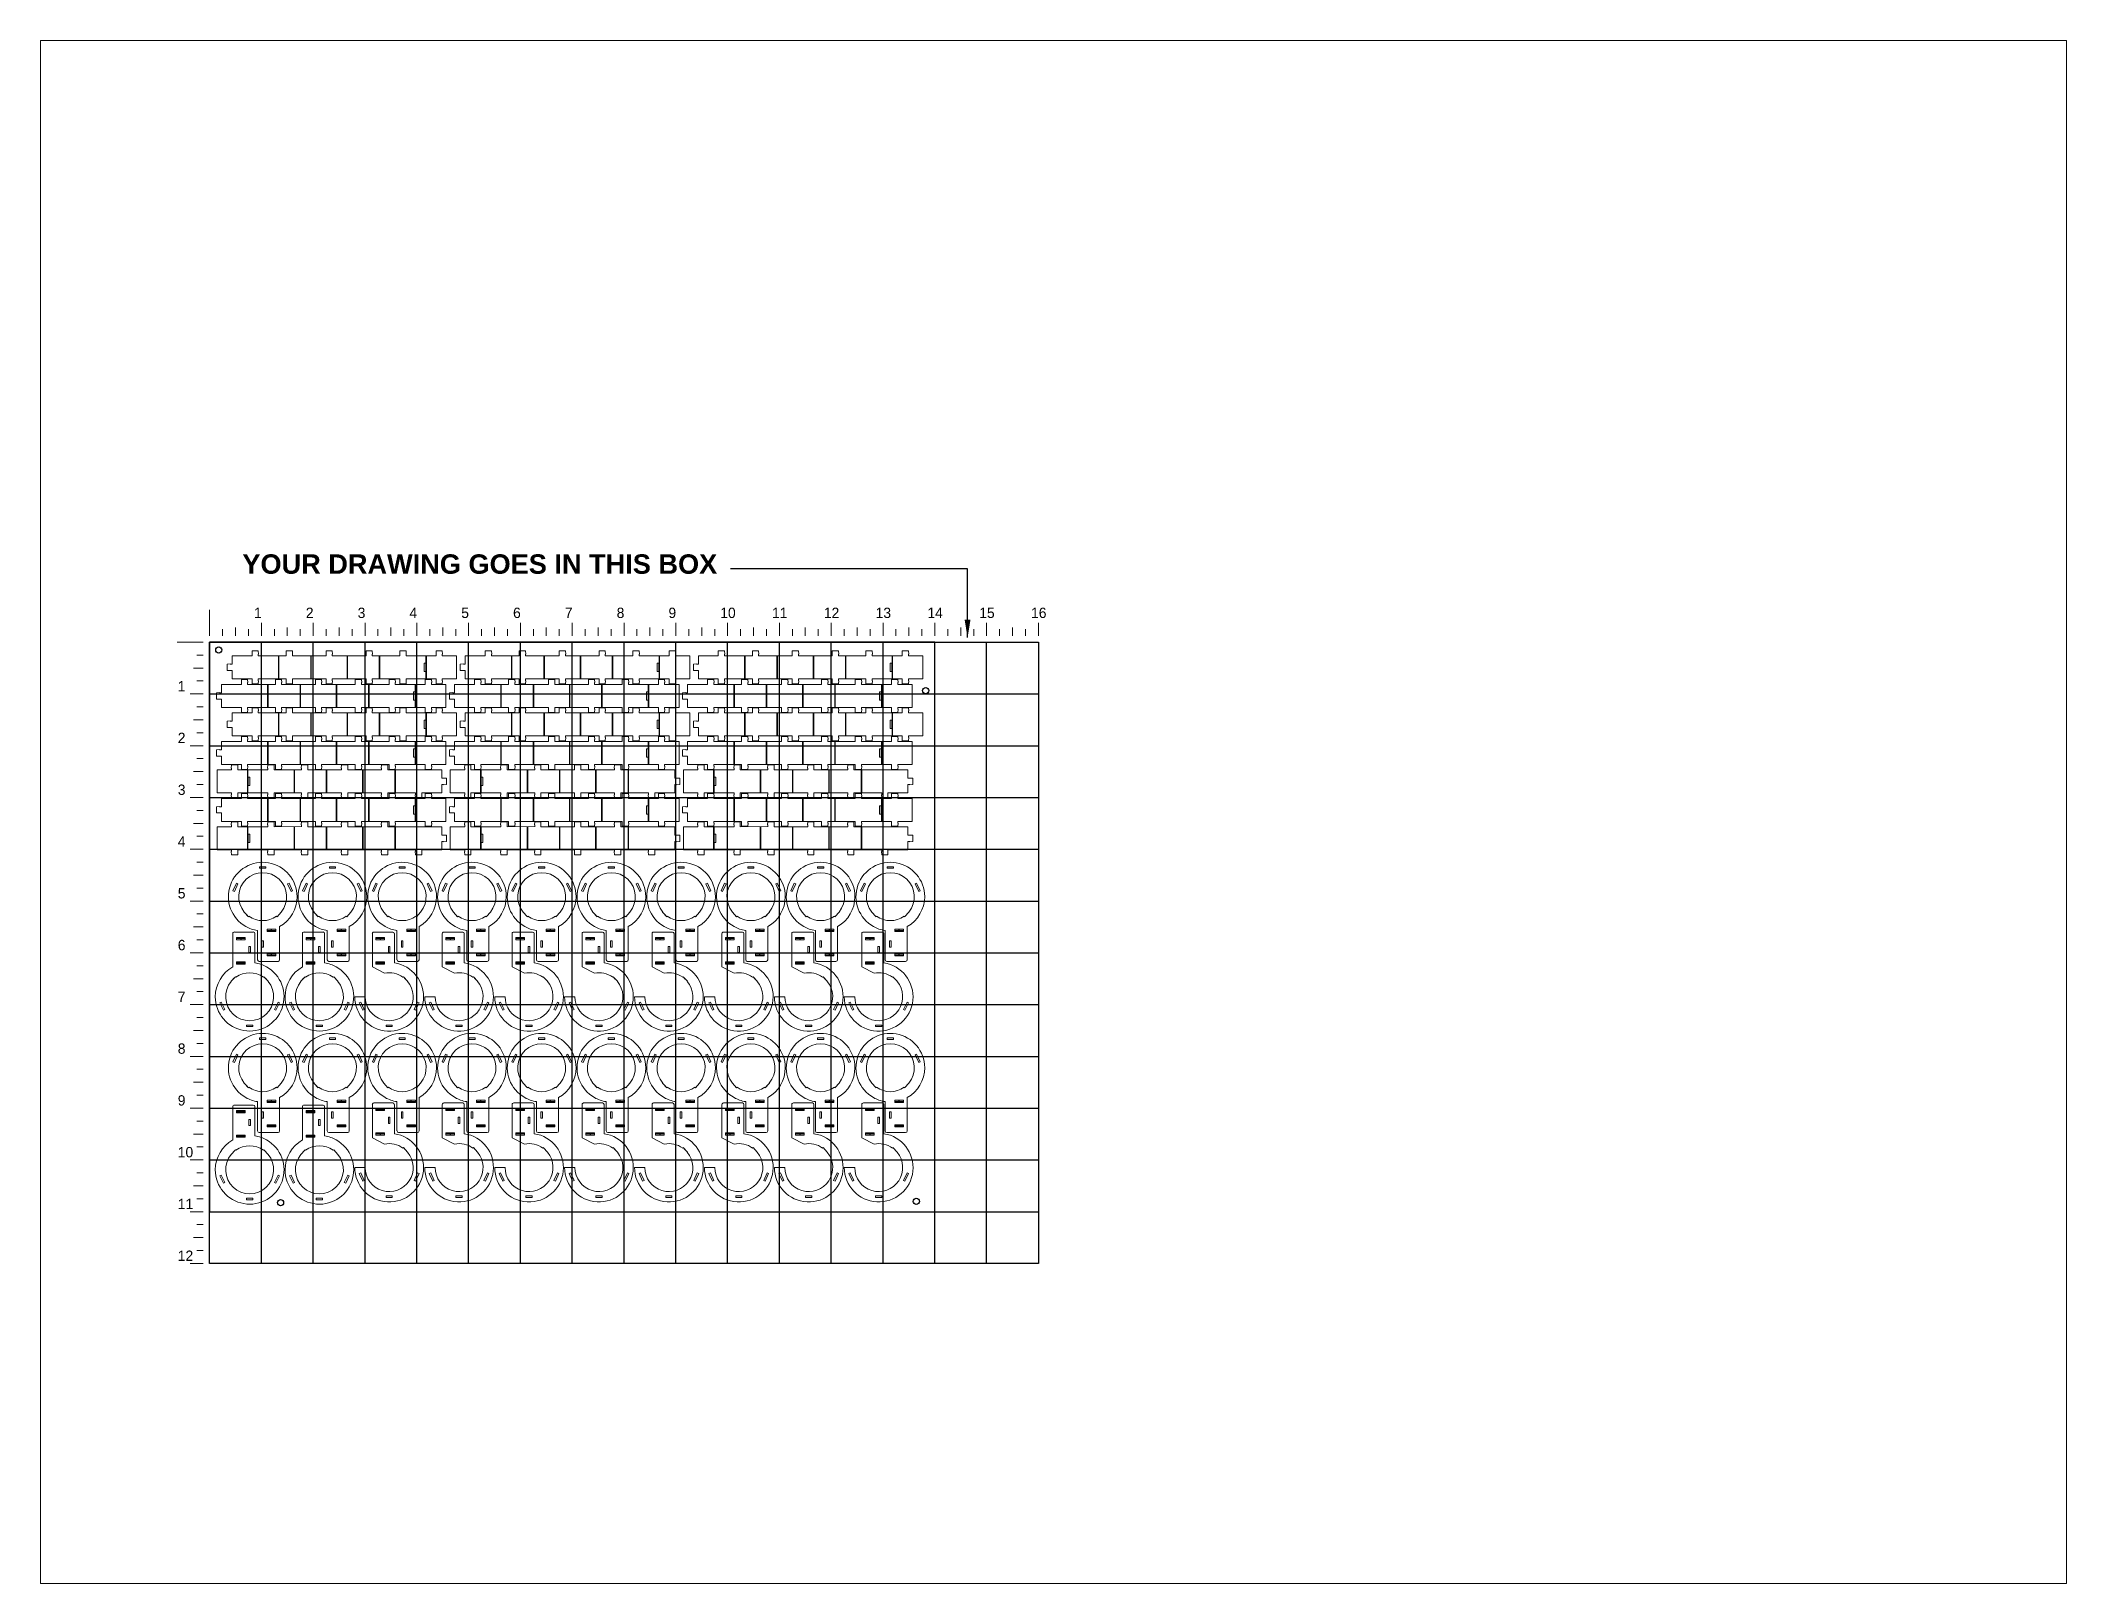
# Paper-space layout 'Layout1' of a CAD drawing. Header units: inches. Extents: x 1.05 to 9.45, y 0.8 to 7.2.
# The model-space entities are those that its viewports show. They can reach past a viewport. Long polylines and large blocks are cut down to what shows.
import ezdxf

# ---------------------------------------------------------------- set-up
doc = ezdxf.new("R2010")
doc.units = ezdxf.units.IN
doc.header["$MEASUREMENT"] = 0
doc.linetypes.add('CENTER', pattern=[2, 1.25, -0.25, 0.25, -0.25])
doc.layers.get('0').update_dxf_attribs({"color": 255, "plot": 0})
doc.layers.add('0 SKIP', color=255, linetype='Continuous', plot=False)
doc.layers.add('dims', color=255, linetype='Continuous', plot=False)
for name, color, linetype in [('CenterLines', 2, 'CENTER'), ('Extents', 5, 'Continuous'), ('Flexures', 1, 'Continuous')]:
    doc.layers.add(name, color=color, linetype=linetype)
doc.layers.add('Outlines', color=250, linetype='Continuous', lineweight=5)
doc.dimstyles.get("Standard").update_dxf_attribs({"dimtxt": 0.18, "dimasz": 0.35, "dimexe": 0.18, "dimexo": 0.0625, "dimgap": 0.09, "dimtad": 0, "dimtih": 1, "dimtoh": 1, "dimdec": 4, "dimzin": 0, "dimdsep": 46, "dimtxsty": 'Standard', "dimcen": 0.09, "dimadec": 0, "dimazin": 0, "dimtfac": 1, "dimtdec": 4, "dimtofl": 0, "dimtmove": 0, "dimatfit": 3, "dimfxl": 1, "dimtolj": 1, "dimtzin": 0, "dimarcsym": 0})

# ---------------------------------------------------------------- blocks, each defined once
blk = doc.blocks.new('*U2')
at = {"layer": 'dims', "lineweight": 0}
for p, q in [((0.25, 0.125), (0.25, 0.25)), ((0.5, 0.125), (0.5, 0.28125)), ((0.75, 0.125), (0.75, 0.25)), ((1, 0.125), (1, 0.375))]:
    blk.add_line(p, q, dxfattribs=at)
blk = doc.blocks.new('*U3')
at = {"color": 0, "linetype": 'ByBlock', "lineweight": -2, "transparency": 16777216}
for p in [(6.695, 20.595), (7.695, 20.595), (8.695, 20.595), (9.695, 20.595), (10.695, 20.595), (11.695, 20.595), (12.695, 20.595), (13.695, 20.595), (14.695, 20.595), (15.695, 20.595), (16.695, 20.595), (17.695, 20.595), (18.695, 20.595), (19.695, 20.595), (20.695, 20.595), (21.695, 20.595)]:
    blk.add_blockref('*U2', p, dxfattribs=at)
blk = doc.blocks.new('*U4')
at = {"layer": 'dims', "lineweight": 0}
for p, q in [((0.25, -0.125), (0.25, -0.25)), ((0.5, -0.125), (0.5, -0.3125)), ((0.75, -0.125), (0.75, -0.25)), ((1, -0.125), (1, -0.375))]:
    blk.add_line(p, q, dxfattribs=at)
blk = doc.blocks.new('*U5')
at = {"color": 0, "linetype": 'ByBlock', "lineweight": -2, "transparency": 16777216, "rotation": 270}
for p in [(6.695, 20.595), (6.695, 19.595), (6.695, 18.595), (6.695, 17.595), (6.695, 16.595), (6.695, 15.595), (6.695, 14.595), (6.695, 13.595), (6.695, 12.595), (6.695, 11.595), (6.695, 10.595), (6.695, 9.595)]:
    blk.add_blockref('*U4', p, dxfattribs=at)
blk = doc.blocks.new('extent')
at = {"layer": 'Extents'}
for p, q in [((6.5, 21), (6.5, 10)), ((20.5, 21), (6.5, 21)), ((20.5, 10), (20.5, 21)), ((6.5, 10), (20.5, 10))]:
    blk.add_line(p, q, dxfattribs=at)
blk = doc.blocks.new('Tab Holes3')
at = {"layer": 'CenterLines'}
for p, q in [((-0.41, 1.08), (-0.41, -3.18)), ((0.18, -1.05), (-1, -1.05))]:
    blk.add_line(p, q, dxfattribs=at)
at = {"layer": 'Outlines'}
blk.add_lwpolyline([(-0.97, 1.08), (0.14, 1.08), (0.14, -3.18), (-0.97, -3.18)], close=True, dxfattribs=at)
blk = doc.blocks.new('Tab Holes4')
at = {"layer": 'CenterLines'}
for p, q in [((-0.41, 1.08), (-0.41, -3.18)), ((0.18, -1.05), (-1, -1.05))]:
    blk.add_line(p, q, dxfattribs=at)
at = {"layer": 'Outlines'}
blk.add_lwpolyline([(-0.97, 1.08), (0.14, 1.08), (0.14, -3.18), (-0.97, -3.18)], close=True, dxfattribs=at)
blk = doc.blocks.new('leg_foot')
at = {"layer": 'Outlines'}
for p, q in [((9.938, 17.536), (9.938, 17.566)), ((9.521, 16.69), (9.523, 16.692)), ((9.602, 16.602), (9.521, 16.69)), ((9.562, 16.646), (9.602, 16.602)), ((9.611, 16.611), (9.602, 16.602)), ((10.145, 16.611), (10.154, 16.602)), ((10.154, 16.602), (10.235, 16.69)), ((10.195, 16.646), (10.154, 16.602)), ((10.235, 16.69), (10.233, 16.692))]:
    blk.add_line(p, q, dxfattribs=at)
for points in [[(9.37, 17.249), (9.302, 17.104), (9.33, 17.091), (9.398, 17.236)], [(9.938, 17.536), (9.818, 17.536), (9.818, 17.567), (9.938, 17.567)], [(10.386, 17.249), (10.454, 17.104), (10.426, 17.091), (10.358, 17.236)], [(9.862, 16.016), (9.862, 16.136), (9.894, 16.136), (9.894, 16.016)]]:
    blk.add_lwpolyline(points, close=True, dxfattribs=at)
at = {"layer": 'Outlines', "lineweight": 0}
for radius, start, end in [(0.663, 360, 240.6027), (0.463, 320.1638, 219.8362), (0.663, 299.397, 360), (0.463, 234.7918, 305.2082)]:
    blk.add_arc((9.878, 16.989), radius, start, end, dxfattribs=at)
blk = doc.blocks.new('front leg')
at = {"layer": 'Outlines', "lineweight": 0}
for p, q in [((15.93, 19.565), (15.93, 19.569)), ((15.505, 19.364), (15.505, 19.492)), ((15.505, 19.364), (15.505, 18.926)), ((15.535, 18.897), (15.901, 18.897))]:
    blk.add_line(p, q, dxfattribs=at)
at = {"layer": 'Outlines'}
blk.add_line((15.93, 19.565), (15.93, 18.926), dxfattribs=at)
at = {"layer": 'Outlines', "lineweight": 0}
for start, end in [(240.6027, 250.6415), (250.6415, 261.3184)]:
    blk.add_arc((15.605, 20.147), 0.663, start, end, dxfattribs=at)
at = {"layer": 'Outlines'}
for centre, start, end in [((15.535, 18.926), 180, 270), ((15.901, 18.926), 270, 0)]:
    blk.add_arc(centre, 0.0295, start, end, dxfattribs=at)
at = {"layer": 'Outlines', "lineweight": 0}
blk.add_blockref('leg_foot', (5.727, 3.158), dxfattribs=at)
at = {"layer": 'Outlines', "xscale": -0.03937, "yscale": 0.03937, "zscale": 0.03937, "rotation": 90}
for name, p in [('Tab Holes3', (15.736, 19.48)), ('Tab Holes4', (15.736, 19.008))]:
    blk.add_blockref(name, p, dxfattribs=at)
blk = doc.blocks.new('*U15')
at = {"layer": 'Outlines', "lineweight": 0}
blk.add_blockref('front leg', (-15.798, -20.273), dxfattribs=at)
blk = doc.blocks.new('*U16')
at = {"layer": 'Outlines', "color": 0, "linetype": 'ByBlock', "lineweight": -2, "transparency": 16777216}
for p in [(0, 0), (1.346, 0), (2.692, 0), (4.039, 0), (5.385, 0), (6.731, 0), (8.077, 0), (9.424, 0), (10.77, 0), (12.116, 0), (0, -3.304), (1.346, -3.304), (2.692, -3.304), (4.039, -3.304), (5.385, -3.304), (6.731, -3.304), (8.077, -3.304), (9.424, -3.304), (10.77, -3.304), (12.116, -3.304)]:
    blk.add_blockref('*U15', p, dxfattribs=at)
blk = doc.blocks.new('leg middle')
at = {"layer": 'Flexures', "lineweight": 0}
for p, q in [((19.347, 19.977), (19.347, 19.967)), ((19.79, 19.977), (19.347, 19.977)), ((19.347, 19.967), (19.79, 19.967)), ((19.79, 19.967), (19.79, 19.977)), ((19.347, 19.075), (19.347, 19.065)), ((19.79, 19.075), (19.347, 19.075)), ((19.347, 19.065), (19.79, 19.065)), ((19.79, 19.065), (19.79, 19.075)), ((19.347, 18.454), (19.347, 18.444)), ((19.79, 18.454), (19.347, 18.454)), ((19.347, 18.444), (19.79, 18.444)), ((19.79, 18.444), (19.79, 18.454)), ((19.347, 17.754), (19.347, 17.744)), ((19.79, 17.754), (19.347, 17.754)), ((19.347, 17.744), (19.79, 17.744)), ((19.79, 17.744), (19.79, 17.754)), ((19.79, 17.128), (19.347, 17.128)), ((19.347, 17.128), (19.347, 17.118)), ((19.347, 17.118), (19.79, 17.118)), ((19.79, 17.118), (19.79, 17.128))]:
    blk.add_line(p, q, dxfattribs=at)
at = {"layer": 'Outlines'}
for p, q in [((19.347, 20.282), (19.347, 20.56)), ((19.79, 20.56), (19.79, 20.282)), ((19.311, 20.288), (19.251, 20.282)), ((19.251, 20.162), (19.251, 20.282)), ((19.347, 20.162), (19.251, 20.162)), ((19.311, 20.162), (19.251, 20.162)), ((19.311, 20.282), (19.311, 20.288)), ((19.347, 20.282), (19.311, 20.282)), ((19.347, 20.162), (19.311, 20.162)), ((19.347, 19.582), (19.347, 20.162)), ((19.79, 20.282), (19.826, 20.282)), ((19.79, 20.162), (19.886, 20.162)), ((19.79, 20.162), (19.826, 20.162)), ((19.79, 20.162), (19.79, 19.582)), ((19.826, 20.282), (19.826, 20.288)), ((19.826, 20.288), (19.886, 20.282)), ((19.826, 20.162), (19.886, 20.162)), ((19.886, 20.162), (19.886, 20.282)), ((19.311, 19.588), (19.251, 19.582)), ((19.251, 19.462), (19.251, 19.582)), ((19.311, 19.582), (19.311, 19.588)), ((19.347, 19.582), (19.311, 19.582)), ((19.79, 19.582), (19.826, 19.582)), ((19.826, 19.582), (19.826, 19.588)), ((19.826, 19.588), (19.886, 19.582)), ((19.886, 19.462), (19.886, 19.582)), ((19.347, 19.462), (19.251, 19.462)), ((19.311, 19.462), (19.251, 19.462)), ((19.347, 19.462), (19.311, 19.462)), ((19.347, 18.93), (19.347, 19.462)), ((19.79, 19.462), (19.886, 19.462)), ((19.79, 19.462), (19.826, 19.462)), ((19.79, 19.462), (19.793, 18.93)), ((19.826, 19.462), (19.886, 19.462)), ((19.311, 18.936), (19.251, 18.93)), ((19.251, 18.81), (19.251, 18.93)), ((19.347, 18.81), (19.251, 18.81)), ((19.311, 18.81), (19.251, 18.81)), ((19.311, 18.93), (19.311, 18.936)), ((19.347, 18.93), (19.311, 18.93)), ((19.347, 18.81), (19.311, 18.81)), ((19.347, 18.159), (19.347, 18.81)), ((19.79, 18.93), (19.826, 18.93)), ((19.79, 18.81), (19.886, 18.81)), ((19.79, 18.81), (19.826, 18.81)), ((19.79, 18.81), (19.79, 18.159)), ((19.826, 18.93), (19.826, 18.936)), ((19.826, 18.936), (19.886, 18.93)), ((19.826, 18.81), (19.886, 18.81)), ((19.886, 18.81), (19.886, 18.93)), ((19.311, 18.165), (19.251, 18.159)), ((19.251, 18.039), (19.251, 18.159)), ((19.347, 18.039), (19.251, 18.039)), ((19.311, 18.039), (19.251, 18.039)), ((19.311, 18.159), (19.311, 18.165)), ((19.347, 18.159), (19.311, 18.159)), ((19.347, 18.039), (19.311, 18.039)), ((19.347, 17.388), (19.347, 18.039)), ((19.79, 18.159), (19.826, 18.159)), ((19.79, 18.039), (19.826, 18.039)), ((19.79, 18.039), (19.886, 18.039)), ((19.79, 18.039), (19.79, 17.388)), ((19.826, 18.159), (19.826, 18.165)), ((19.826, 18.165), (19.886, 18.159)), ((19.826, 18.039), (19.886, 18.039)), ((19.886, 18.039), (19.886, 18.159)), ((19.311, 17.394), (19.251, 17.388)), ((19.251, 17.268), (19.251, 17.388)), ((19.347, 17.268), (19.251, 17.268)), ((19.311, 17.268), (19.251, 17.268)), ((19.297, 17.268), (19.347, 17.268)), ((19.311, 17.388), (19.311, 17.394)), ((19.347, 17.388), (19.311, 17.388)), ((19.347, 17.268), (19.311, 17.268)), ((19.347, 17.128), (19.347, 17.268)), ((19.79, 17.388), (19.826, 17.388)), ((19.84, 17.268), (19.79, 17.268)), ((19.79, 17.268), (19.826, 17.268)), ((19.79, 17.268), (19.886, 17.268)), ((19.79, 17.268), (19.79, 17.128)), ((19.826, 17.394), (19.886, 17.388)), ((19.826, 17.388), (19.826, 17.394)), ((19.826, 17.268), (19.886, 17.268)), ((19.886, 17.268), (19.886, 17.388)), ((19.311, 16.737), (19.251, 16.731)), ((19.251, 16.611), (19.251, 16.731)), ((19.347, 16.611), (19.251, 16.611)), ((19.311, 16.731), (19.311, 16.737)), ((19.347, 16.731), (19.311, 16.731)), ((19.79, 16.731), (19.826, 16.731)), ((19.79, 16.611), (19.886, 16.611)), ((19.826, 16.731), (19.826, 16.737)), ((19.826, 16.737), (19.886, 16.731)), ((19.886, 16.611), (19.886, 16.731)), ((19.508, 16.19), (19.502, 16.19)), ((19.502, 16.19), (19.508, 16.13)), ((19.508, 16.226), (19.508, 16.19)), ((19.628, 16.13), (19.508, 16.13)), ((19.628, 16.226), (19.628, 16.13)), ((19.628, 16.226), (19.628, 16.19)), ((19.628, 16.19), (19.628, 16.13))]:
    blk.add_line(p, q, dxfattribs=at)
at = {"layer": 'Outlines', "lineweight": 0}
for p, q in [((19.347, 20.56), (19.79, 20.56)), ((19.347, 17.118), (19.347, 16.731)), ((19.79, 16.731), (19.79, 17.118)), ((19.347, 16.226), (19.347, 16.611)), ((19.79, 16.611), (19.79, 16.226)), ((19.347, 16.226), (19.508, 16.226)), ((19.628, 16.226), (19.79, 16.226))]:
    blk.add_line(p, q, dxfattribs=at)
blk.add_lwpolyline([(19.648, 19.932), (19.648, 19.964), (19.488, 19.964), (19.488, 19.932)], close=True, dxfattribs=at)
blk = doc.blocks.new('*U17')
at = {"layer": 'Outlines', "lineweight": 0}
blk.add_blockref('leg middle', (-19.582, -18.844), dxfattribs=at)
blk = doc.blocks.new('*U18')
at = {"layer": 'Outlines', "color": 0, "linetype": 'ByBlock', "lineweight": -2, "transparency": 16777216}
for p in [(0, 9), (1.1, 9), (0, 4.5), (1.1, 4.5), (0, 0), (1.1, 0)]:
    blk.add_blockref('*U17', p, dxfattribs=at)
blk = doc.blocks.new('*U19')
at = {"layer": 'Outlines', "lineweight": 0}
blk.add_blockref('leg middle', (-19.582, -18.844), dxfattribs=at)
blk = doc.blocks.new('*U20')
at = {"layer": 'Outlines', "color": 0, "linetype": 'ByBlock', "lineweight": -2, "transparency": 16777216}
for p in [(0, 9), (1.1, 9), (2.2, 9), (0, 4.5), (1.1, 4.5), (2.2, 4.5), (0, 0), (1.1, 0), (2.2, 0)]:
    blk.add_blockref('*U19', p, dxfattribs=at)
blk = doc.blocks.new('*U21')
at = {"layer": 'Outlines', "lineweight": 0, "rotation": 180}
blk.add_blockref('front leg', (15.425, 20.074), dxfattribs=at)
blk = doc.blocks.new('*U22')
at = {"layer": 'Outlines', "color": 0, "linetype": 'ByBlock', "lineweight": -2, "transparency": 16777216}
for p in [(0, 0), (1.346, 0), (0, -3.343), (1.346, -3.343)]:
    blk.add_blockref('*U21', p, dxfattribs=at)
blk = doc.blocks.new('hook_leg_middle')
at = {"layer": 'Flexures', "lineweight": 0}
for p, q in [((27.542, 18.348), (27.542, 18.338)), ((27.985, 18.348), (27.542, 18.348)), ((27.542, 18.338), (27.985, 18.338)), ((27.985, 18.338), (27.985, 18.348)), ((27.542, 17.446), (27.542, 17.436)), ((27.985, 17.446), (27.542, 17.446)), ((27.542, 17.436), (27.985, 17.436)), ((27.985, 17.436), (27.985, 17.446)), ((27.542, 16.825), (27.542, 16.815)), ((27.985, 16.825), (27.542, 16.825)), ((27.985, 16.815), (27.985, 16.825)), ((27.542, 16.815), (27.985, 16.815)), ((27.542, 16.125), (27.542, 16.115)), ((27.985, 16.125), (27.542, 16.125)), ((27.542, 16.115), (27.985, 16.115)), ((27.985, 16.115), (27.985, 16.125)), ((27.985, 15.499), (27.542, 15.499)), ((27.542, 15.499), (27.542, 15.489)), ((27.542, 15.489), (27.985, 15.489)), ((27.985, 15.489), (27.985, 15.499))]:
    blk.add_line(p, q, dxfattribs=at)
at = {"layer": 'Outlines'}
for p, q in [((27.542, 18.653), (27.542, 18.931)), ((27.985, 18.931), (27.985, 18.653)), ((27.506, 18.659), (27.446, 18.653)), ((27.446, 18.533), (27.446, 18.653)), ((27.542, 18.533), (27.446, 18.533)), ((27.506, 18.533), (27.446, 18.533)), ((27.506, 18.653), (27.506, 18.659)), ((27.542, 18.653), (27.506, 18.653)), ((27.542, 18.533), (27.506, 18.533)), ((27.542, 17.953), (27.542, 18.533)), ((27.985, 18.653), (28.021, 18.653)), ((27.985, 18.533), (28.081, 18.533)), ((27.985, 18.533), (28.021, 18.533)), ((27.985, 18.533), (27.985, 17.953)), ((28.021, 18.653), (28.021, 18.659)), ((28.021, 18.659), (28.081, 18.653)), ((28.021, 18.533), (28.081, 18.533)), ((28.081, 18.533), (28.081, 18.653)), ((27.506, 17.959), (27.446, 17.953)), ((27.446, 17.833), (27.446, 17.953)), ((27.542, 17.833), (27.446, 17.833)), ((27.506, 17.833), (27.446, 17.833)), ((27.506, 17.953), (27.506, 17.959)), ((27.542, 17.953), (27.506, 17.953)), ((27.542, 17.833), (27.506, 17.833)), ((27.542, 17.301), (27.542, 17.833)), ((27.985, 17.953), (28.021, 17.953)), ((27.985, 17.833), (28.081, 17.833)), ((27.985, 17.833), (28.021, 17.833)), ((27.985, 17.833), (27.989, 17.301)), ((28.021, 17.953), (28.021, 17.959)), ((28.021, 17.959), (28.081, 17.953)), ((28.021, 17.833), (28.081, 17.833)), ((28.081, 17.833), (28.081, 17.953)), ((27.506, 17.307), (27.446, 17.301)), ((27.446, 17.181), (27.446, 17.301)), ((27.506, 17.301), (27.506, 17.307)), ((27.542, 17.301), (27.506, 17.301)), ((27.985, 17.301), (28.021, 17.301)), ((28.021, 17.301), (28.021, 17.307)), ((28.021, 17.307), (28.081, 17.301)), ((28.081, 17.181), (28.081, 17.301)), ((27.542, 17.181), (27.446, 17.181)), ((27.506, 17.181), (27.446, 17.181)), ((27.542, 17.181), (27.506, 17.181)), ((27.542, 16.53), (27.542, 17.181)), ((27.985, 17.181), (28.081, 17.181)), ((27.985, 17.181), (28.021, 17.181)), ((27.985, 17.181), (27.985, 16.53)), ((28.021, 17.181), (28.081, 17.181)), ((27.506, 16.536), (27.446, 16.53)), ((27.446, 16.41), (27.446, 16.53)), ((27.506, 16.53), (27.506, 16.536)), ((27.542, 16.53), (27.506, 16.53)), ((27.985, 16.53), (28.021, 16.53)), ((28.021, 16.53), (28.021, 16.536)), ((28.021, 16.536), (28.081, 16.53)), ((28.081, 16.41), (28.081, 16.53)), ((27.542, 16.41), (27.446, 16.41)), ((27.506, 16.41), (27.446, 16.41)), ((27.542, 16.41), (27.506, 16.41)), ((27.542, 15.759), (27.542, 16.41)), ((27.985, 16.41), (28.021, 16.41)), ((27.985, 16.41), (28.081, 16.41)), ((27.985, 16.41), (27.985, 15.759)), ((28.021, 16.41), (28.081, 16.41)), ((27.506, 15.765), (27.446, 15.759)), ((27.446, 15.639), (27.446, 15.759)), ((27.506, 15.759), (27.506, 15.765)), ((27.542, 15.759), (27.506, 15.759)), ((27.985, 15.759), (28.021, 15.759)), ((28.021, 15.765), (28.081, 15.759)), ((28.021, 15.759), (28.021, 15.765)), ((28.081, 15.639), (28.081, 15.759)), ((27.542, 15.639), (27.446, 15.639)), ((27.506, 15.639), (27.446, 15.639)), ((27.492, 15.639), (27.542, 15.639)), ((27.542, 15.639), (27.506, 15.639)), ((27.542, 15.499), (27.542, 15.639)), ((28.035, 15.639), (27.985, 15.639)), ((27.985, 15.639), (28.021, 15.639)), ((27.985, 15.639), (28.081, 15.639)), ((27.985, 15.639), (27.985, 15.499)), ((28.021, 15.639), (28.081, 15.639)), ((27.506, 15.108), (27.446, 15.102)), ((27.446, 14.982), (27.446, 15.102)), ((27.542, 14.982), (27.446, 14.982)), ((27.506, 15.102), (27.506, 15.108)), ((27.542, 15.102), (27.506, 15.102)), ((27.704, 14.561), (27.698, 14.561)), ((27.698, 14.561), (27.704, 14.501)), ((27.704, 14.597), (27.704, 14.561)), ((27.824, 14.501), (27.704, 14.501)), ((27.824, 14.597), (27.824, 14.501)), ((27.824, 14.597), (27.824, 14.561)), ((27.824, 14.561), (27.824, 14.501))]:
    blk.add_line(p, q, dxfattribs=at)
at = {"layer": 'Outlines', "lineweight": 0}
for p, q in [((27.542, 18.931), (27.985, 18.931)), ((27.542, 15.489), (27.542, 15.102)), ((27.985, 15.102), (27.985, 15.489)), ((27.542, 14.597), (27.542, 14.982)), ((27.985, 14.982), (27.985, 15.102)), ((27.985, 14.982), (27.985, 14.597)), ((27.542, 14.597), (27.704, 14.597)), ((27.824, 14.597), (27.985, 14.597))]:
    blk.add_line(p, q, dxfattribs=at)
blk.add_lwpolyline([(27.844, 18.303), (27.844, 18.335), (27.684, 18.335), (27.684, 18.303)], close=True, dxfattribs=at)
blk = doc.blocks.new('*U25')
at = {"layer": 'Outlines', "lineweight": 0, "rotation": 90}
blk.add_blockref('hook_leg_middle', (16.716, -27.764), dxfattribs=at)
blk = doc.blocks.new('*U26')
at = {"layer": 'Outlines', "color": 0, "linetype": 'ByBlock', "lineweight": -2, "transparency": 16777216}
for p in [(0, 1.1), (4.5, 1.1), (9, 1.1), (0, 0), (4.5, 0), (9, 0)]:
    blk.add_blockref('*U25', p, dxfattribs=at)
blk = doc.blocks.new('hook leg')
at = {"layer": 'Outlines'}
for p, q in [((0.06, 0.547), (0.06, 0.577)), ((-0.357, -0.298), (-0.355, -0.296)), ((-0.276, -0.386), (-0.357, -0.298)), ((-0.316, -0.342), (-0.276, -0.386)), ((-0.267, -0.378), (-0.276, -0.386)), ((0.325, -0.581), (0.325, -1.22))]:
    blk.add_line(p, q, dxfattribs=at)
at = {"layer": 'Outlines', "lineweight": 0}
for p, q in [((0.463, 0), (0.663, 0)), ((-0.1, -0.782), (-0.1, -0.655)), ((0.089, -0.454), (0.325, -0.577)), ((0.325, -0.581), (0.325, -0.577)), ((-0.1, -0.782), (-0.1, -1.22)), ((-0.07, -1.25), (0.296, -1.25))]:
    blk.add_line(p, q, dxfattribs=at)
at = {"layer": 'Outlines'}
for points in [[(0.06, 0.547), (-0.06, 0.547), (-0.06, 0.578), (0.06, 0.578)], [(-0.508, 0.26), (-0.576, 0.115), (-0.548, 0.102), (-0.48, 0.247)], [(0.508, 0.26), (0.576, 0.115), (0.548, 0.102), (0.48, 0.247)], [(-0.016, -0.973), (-0.016, -0.853), (0.016, -0.853), (0.016, -0.973)]]:
    blk.add_lwpolyline(points, close=True, dxfattribs=at)
at = {"layer": 'Outlines', "lineweight": 0}
for radius, start, end in [(0.663, 0, 261.3182), (0.463, 0, 219.8362), (0.463, 234.7918, 281.0418)]:
    blk.add_arc((0, 0), radius, start, end, dxfattribs=at)
at = {"layer": 'Outlines'}
for centre, start, end in [((-0.07, -1.22), 180, 270), ((0.296, -1.22), 270, 0)]:
    blk.add_arc(centre, 0.0295, start, end, dxfattribs=at)
at = {"layer": 'Outlines', "xscale": -0.03937, "yscale": 0.03937, "zscale": 0.03937, "rotation": 90}
for name, p in [('Tab Holes3', (0.131, -0.666)), ('Tab Holes4', (0.131, -1.139))]:
    blk.add_blockref(name, p, dxfattribs=at)
blk = doc.blocks.new('*U27')
at = {"layer": 'Outlines', "lineweight": 0, "rotation": 180}
blk.add_blockref('hook leg', (0, -0.294), dxfattribs=at)
blk = doc.blocks.new('*U28')
at = {"layer": 'Outlines', "color": 0, "linetype": 'ByBlock', "lineweight": -2, "transparency": 16777216}
for p in [(0, 0), (1.35, 0), (2.7, 0), (4.05, 0), (5.4, 0), (6.75, 0), (8.1, 0), (9.45, 0), (0, -3.3), (1.35, -3.3), (2.7, -3.3), (4.05, -3.3), (5.4, -3.3), (6.75, -3.3), (8.1, -3.3), (9.45, -3.3)]:
    blk.add_blockref('*U27', p, dxfattribs=at)

msp = doc.modelspace()

# ---------------------------------------------------------------- linework, layer by layer
at = {"lineweight": 0}
for p, q in [((6.695, 20.72), (6.695, 21.22)), ((6.57, 20.595), (6.07, 20.595))]:
    msp.add_line(p, q, dxfattribs=at)
for p, q in [((6.695, 20.595), (22.695, 20.595)), ((6.695, 8.595), (6.695, 20.595)), ((7.695, 8.595), (7.695, 20.595)), ((8.695, 8.595), (8.695, 20.595)), ((9.695, 8.595), (9.695, 20.595)), ((10.695, 8.595), (10.695, 20.595)), ((11.695, 8.595), (11.695, 20.595)), ((12.695, 8.595), (12.695, 20.595)), ((13.695, 8.595), (13.695, 20.595)), ((14.695, 8.595), (14.695, 20.595)), ((15.695, 8.595), (15.695, 20.595)), ((16.695, 8.595), (16.695, 20.595)), ((17.695, 8.595), (17.695, 20.595)), ((18.695, 8.595), (18.695, 20.595)), ((19.695, 8.595), (19.695, 20.595)), ((20.695, 8.595), (20.695, 20.595)), ((21.695, 8.595), (21.695, 20.595)), ((22.695, 20.595), (22.695, 8.595)), ((6.695, 19.595), (22.445, 19.595)), ((6.695, 19.595), (22.695, 19.595)), ((6.695, 18.595), (22.695, 18.595)), ((6.695, 17.595), (22.695, 17.595)), ((6.695, 16.595), (22.695, 16.595)), ((6.695, 16.595), (22.695, 16.595)), ((6.695, 15.595), (22.695, 15.595)), ((6.695, 14.595), (22.695, 14.595)), ((6.695, 13.595), (22.695, 13.595)), ((6.695, 12.595), (22.695, 12.595)), ((6.695, 11.595), (22.695, 11.595)), ((6.695, 10.595), (22.695, 10.595)), ((6.695, 9.595), (22.695, 9.595)), ((22.695, 8.595), (6.695, 8.595))]:
    msp.add_line(p, q)
at = {"layer": 'Extents'}
for centre in [(6.872, 20.444), (20.519, 19.658), (8.064, 9.771), (20.338, 9.795)]:
    msp.add_circle(centre, 0.0591, dxfattribs=at)

# ---------------------------------------------------------------- block references
at = {"lineweight": 0}
for name in ['*U3', '*U5']:
    msp.add_blockref(name, (0, 0), dxfattribs=at)
at = {"layer": 'Extents', "lineweight": 0}
msp.add_blockref('extent', (0.195, -0.405), dxfattribs=at)
at = {"layer": 'Outlines', "lineweight": 0, "rotation": 270}
for name, p in [('*U18', (9.748, 20.095)), ('*U20', (9.541, 19.542))]:
    msp.add_blockref(name, p, dxfattribs=at)
at = {"layer": 'Outlines', "lineweight": 0}
for name, p in [('*U26', (9.056, 16.807)), ('*U16', (7.913, 15.806)), ('*U22', (7.648, 13.82)), ('*U28', (10.161, 14.041))]:
    msp.add_blockref(name, p, dxfattribs=at)

# ---------------------------------------------------------------- texts
at = {"lineweight": 0, "char_height": 0.2, "attachment_point": 1}
for s, width, insert in [('1', 0.14142, (7.553, 21.261)), ('\\pt0.069684;2', 0.14142, (8.553, 21.261)), ('3', 0.14142, (9.553, 21.261)), ('4', 0.14142, (10.553, 21.261)), ('5', 0.14142, (11.553, 21.261)), ('6', 0.14142, (12.553, 21.261)), ('7', 0.14142, (13.553, 21.261)), ('8', 0.14142, (14.553, 21.261)), ('9', 0.14142, (15.553, 21.261)), ('10', 0.14142, (16.553, 21.261)), ('11', 0.14142, (17.553, 21.261)), ('12', 0.14142, (18.553, 21.261)), ('13', 0.14142, (19.553, 21.261)), ('14', 0.14142, (20.553, 21.261)), ('15', 0.14142, (21.553, 21.261)), ('16', 0.14142, (22.553, 21.261)), ('1', 0.13991, (6.08, 19.845)), ('2', 0.13991, (6.08, 18.845)), ('3', 0.13991, (6.08, 17.845)), ('4', 0.13991, (6.08, 16.845)), ('5', 0.13991, (6.08, 15.845)), ('6', 0.13991, (6.08, 14.845)), ('7', 0.13991, (6.08, 13.845)), ('8', 0.13991, (6.08, 12.845)), ('9', 0.13991, (6.08, 11.845)), ('10', 0.13991, (6.08, 10.845)), ('11', 0.13991, (6.08, 9.845)), ('12', 0.13991, (6.08, 8.845))]:
    msp.add_mtext_dynamic_manual_height_columns(s, width=width, gutter_width=1, heights=[0], dxfattribs=dict(at, insert=insert))
at = {"layer": '0 SKIP', "color": 7, "insert": (7.327, 22.291), "char_height": 0.375, "width": 17.17541, "attachment_point": 1}
msp.add_mtext('{\\fArial|b1|i0|c0|p34;YOUR DRAWING GOES IN THIS BOX}', dxfattribs=at)

# ---------------------------------------------------------------- leaders
at = {"layer": '0 SKIP', "color": 7}
msp.add_leader([(21.327, 20.682), (21.327, 22.011), (16.752, 22.011)], dimstyle='Standard', dxfattribs=at)

psp = doc.layouts.get("Layout1")

# ---------------------------------------------------------------- viewports
at = {"layer": 'Outlines'}
psp.add_viewport(center=(5.25, 4), size=(8.4, 6.4), view_center_point=(22.9861, 17.3147), view_height=29.799411, dxfattribs=at)

doc.saveas('drawing.dxf')
